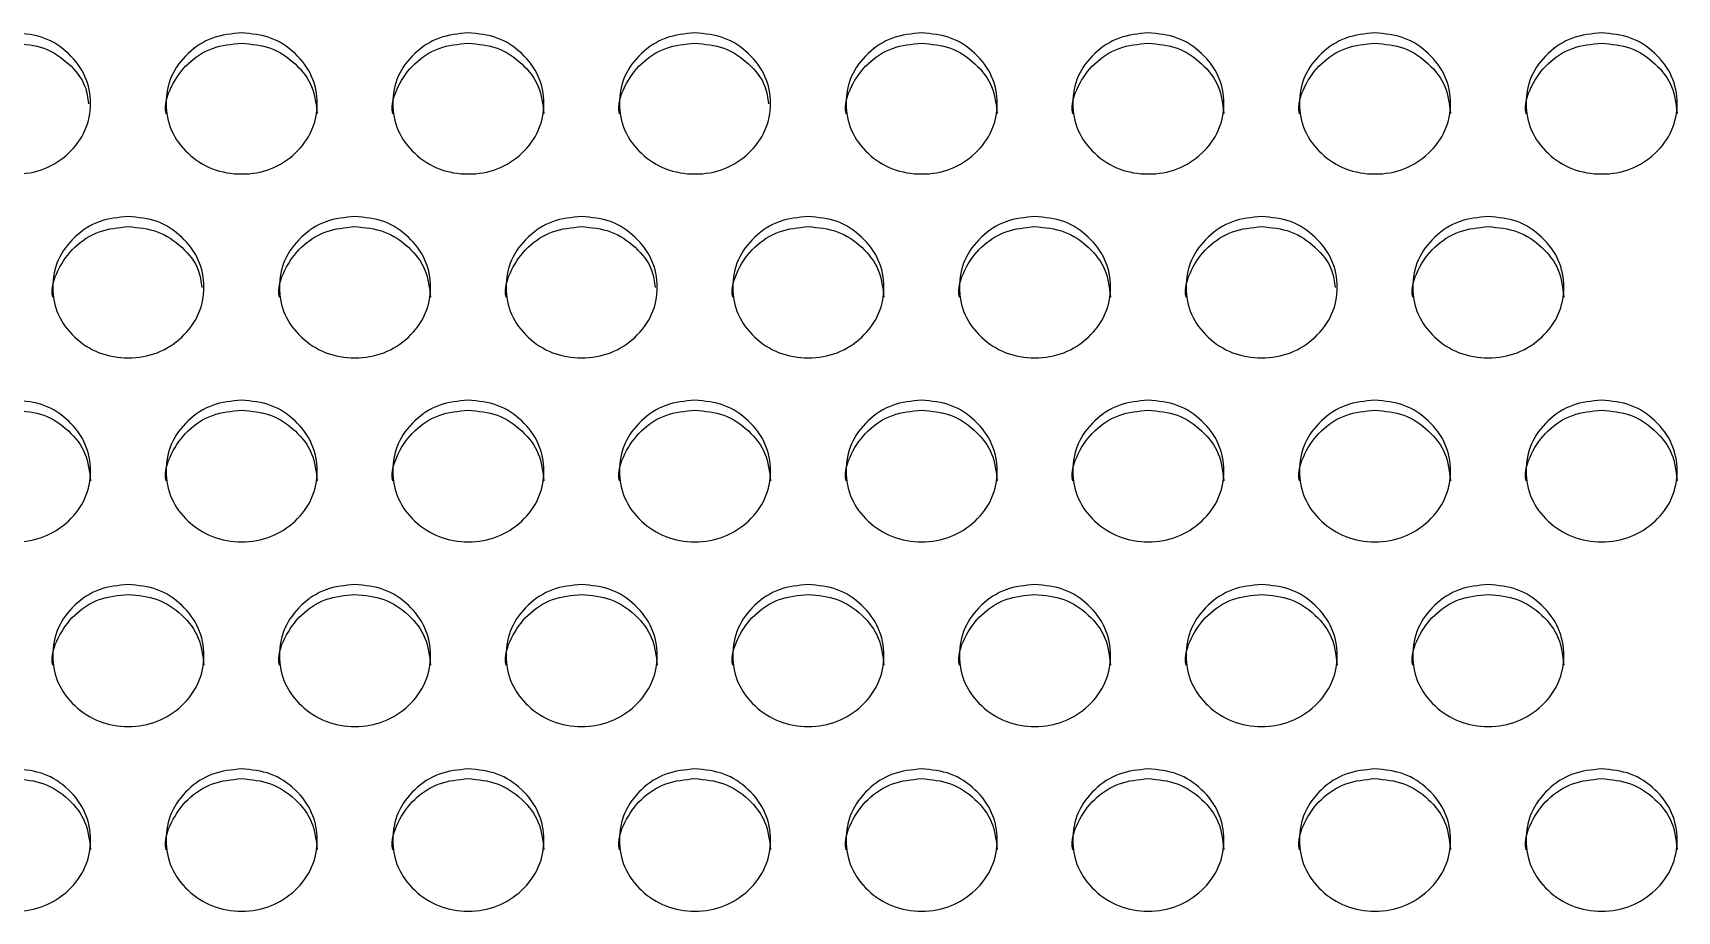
# Model space of a CAD drawing. Header units: millimetres. Extents: x 0.6 to 29.2, y 0.5 to 20.5.
# Drawn here: x 13.061 to 13.641, y 12.066 to 12.375 of the extents above; entities that cross this region are included whole.
import ezdxf

# ---------------------------------------------------------------- set-up
doc = ezdxf.new("R2010")
doc.units = ezdxf.units.MM

msp = doc.modelspace()

# ---------------------------------------------------------------- linework, layer by layer
for points, knots in [([(13.05468, 12.37531), (13.05819, 12.37498), (13.06521, 12.37431), (13.07397, 12.36839), (13.08011, 12.36027), (13.08197, 12.35043), (13.08011, 12.34061), (13.07398, 12.33242), (13.06522, 12.3267), (13.05468, 12.32496), (13.04415, 12.3267), (13.03538, 12.33243), (13.02926, 12.34061), (13.0274, 12.35043), (13.02926, 12.36027), (13.03539, 12.36839), (13.04415, 12.37429), (13.05117, 12.37497), (13.05468, 12.37531)], [0, 0, 0, 0, 0.062439, 0.124974, 0.187531, 0.249981, 0.312541, 0.374985, 0.437549, 0.499993, 0.562544, 0.624998, 0.687553, 0.750005, 0.812565, 0.875011, 0.937473, 1, 1, 1, 1]), ([(13.13468, 12.37531), (13.13819, 12.37498), (13.14521, 12.37431), (13.15397, 12.36839), (13.16011, 12.36027), (13.16197, 12.35043), (13.16011, 12.34061), (13.15398, 12.33242), (13.14522, 12.3267), (13.13468, 12.32496), (13.12415, 12.3267), (13.11538, 12.33243), (13.10926, 12.34061), (13.1074, 12.35043), (13.10926, 12.36027), (13.11538, 12.36839), (13.12415, 12.37429), (13.13117, 12.37497), (13.13468, 12.37531)], [0, 0, 0, 0, 0.0624361, 0.1249733, 0.1875304, 0.2499799, 0.3125392, 0.3749849, 0.4375487, 0.4999904, 0.5625435, 0.6249969, 0.6875508, 0.7500032, 0.8125626, 0.8750088, 0.9374707, 1, 1, 1, 1]), ([(13.21468, 12.37531), (13.21819, 12.37498), (13.22521, 12.37431), (13.23397, 12.36839), (13.24011, 12.36027), (13.24197, 12.35043), (13.24011, 12.34061), (13.23398, 12.33242), (13.22522, 12.3267), (13.21468, 12.32496), (13.20415, 12.3267), (13.19538, 12.33243), (13.18926, 12.34061), (13.1874, 12.35043), (13.18926, 12.36027), (13.19539, 12.36839), (13.20415, 12.37429), (13.21117, 12.37497), (13.21468, 12.37531)], [0, 0, 0, 0, 0.062436, 0.124971, 0.187529, 0.249979, 0.312539, 0.374983, 0.437547, 0.499991, 0.562542, 0.624995, 0.687551, 0.750003, 0.812562, 0.875009, 0.937471, 1, 1, 1, 1]), ([(13.29468, 12.37531), (13.29819, 12.37498), (13.30521, 12.37431), (13.31397, 12.36839), (13.32011, 12.36027), (13.32197, 12.35043), (13.32011, 12.34061), (13.31398, 12.33242), (13.30522, 12.3267), (13.29468, 12.32496), (13.28415, 12.3267), (13.27538, 12.33243), (13.26926, 12.34061), (13.2674, 12.35043), (13.26926, 12.36027), (13.27538, 12.36839), (13.28415, 12.37429), (13.29117, 12.37497), (13.29468, 12.37531)], [0, 0, 0, 0, 0.062436, 0.124973, 0.187531, 0.249981, 0.31254, 0.374986, 0.437548, 0.499992, 0.562545, 0.624997, 0.687552, 0.750004, 0.812564, 0.875009, 0.937473, 1, 1, 1, 1]), ([(13.37468, 12.37531), (13.37819, 12.37498), (13.38521, 12.37431), (13.39397, 12.36839), (13.40011, 12.36027), (13.40197, 12.35043), (13.40011, 12.34061), (13.39398, 12.33242), (13.38522, 12.3267), (13.37468, 12.32496), (13.36415, 12.3267), (13.35538, 12.33243), (13.34926, 12.34061), (13.3474, 12.35043), (13.34926, 12.36027), (13.35539, 12.36839), (13.36415, 12.37429), (13.37117, 12.37497), (13.37468, 12.37531)], [0, 0, 0, 0, 0.0624361, 0.1249714, 0.1875299, 0.2499794, 0.3125392, 0.3749836, 0.4375474, 0.4999916, 0.5625424, 0.6249958, 0.6875511, 0.7500031, 0.8125625, 0.8750087, 0.9374707, 1, 1, 1, 1]), ([(13.45468, 12.37531), (13.45819, 12.37498), (13.46521, 12.37431), (13.47397, 12.36839), (13.48011, 12.36027), (13.48197, 12.35043), (13.48011, 12.34061), (13.47398, 12.33242), (13.46522, 12.3267), (13.45468, 12.32496), (13.44415, 12.3267), (13.43538, 12.33243), (13.42926, 12.34061), (13.42739, 12.35043), (13.42926, 12.36027), (13.43539, 12.36839), (13.44415, 12.37429), (13.45117, 12.37497), (13.45468, 12.37531)], [0, 0, 0, 0, 0.062438, 0.124974, 0.187531, 0.249981, 0.312541, 0.374985, 0.437549, 0.499993, 0.562544, 0.624997, 0.687553, 0.750005, 0.812565, 0.875011, 0.937473, 1, 1, 1, 1]), ([(13.53468, 12.37531), (13.53819, 12.37498), (13.54521, 12.37431), (13.55397, 12.36839), (13.56011, 12.36027), (13.56197, 12.35043), (13.56011, 12.34061), (13.55398, 12.33242), (13.54522, 12.3267), (13.53468, 12.32496), (13.52415, 12.3267), (13.51538, 12.33243), (13.50926, 12.34061), (13.5074, 12.35043), (13.50926, 12.36027), (13.51538, 12.36839), (13.52415, 12.37429), (13.53117, 12.37497), (13.53468, 12.37531)], [0, 0, 0, 0, 0.0624361, 0.1249733, 0.1875304, 0.2499799, 0.3125392, 0.3749849, 0.4375487, 0.4999904, 0.5625435, 0.6249969, 0.6875508, 0.7500032, 0.8125626, 0.8750088, 0.9374707, 1, 1, 1, 1]), ([(13.61468, 12.37531), (13.61819, 12.37498), (13.62521, 12.37431), (13.63397, 12.36839), (13.64011, 12.36027), (13.64197, 12.35043), (13.64011, 12.34061), (13.63398, 12.33242), (13.62522, 12.3267), (13.61468, 12.32496), (13.60415, 12.3267), (13.59538, 12.33243), (13.58926, 12.34061), (13.5874, 12.35043), (13.58926, 12.36027), (13.59539, 12.36839), (13.60415, 12.37429), (13.61117, 12.37497), (13.61468, 12.37531)], [0, 0, 0, 0, 0.062439, 0.124974, 0.187531, 0.249981, 0.312541, 0.374985, 0.437549, 0.499993, 0.562544, 0.624998, 0.687553, 0.750005, 0.812565, 0.875011, 0.937473, 1, 1, 1, 1]), ([(13.05468, 12.37168), (13.0582, 12.37135), (13.06524, 12.3707), (13.07387, 12.36476), (13.07969, 12.3577), (13.08037, 12.35237), (13.08064, 12.3503)], [0, 0, 0, 0, 0.27482, 0.550006, 0.825217, 1, 1, 1, 1]), ([(13.10802, 12.34681), (13.10802, 12.34681), (13.10735, 12.34999), (13.10957, 12.35671), (13.1153, 12.36476), (13.12417, 12.37068), (13.13118, 12.37135), (13.13468, 12.37168)], [0, 0, 0, 0, 0.000449, 0.250486, 0.500134, 0.749905, 1, 1, 1, 1]), ([(13.13468, 12.37168), (13.13819, 12.37135), (13.14522, 12.37069), (13.15393, 12.36477), (13.16027, 12.35666), (13.16099, 12.35012), (13.16135, 12.34685)], [0, 0, 0, 0, 0.2499564, 0.5002629, 0.7505848, 1, 1, 1, 1]), ([(13.18802, 12.34681), (13.18802, 12.34681), (13.18742, 12.35), (13.18953, 12.3567), (13.19531, 12.36476), (13.20417, 12.37067), (13.21118, 12.37135), (13.21468, 12.37168)], [0, 0, 0, 0, 0.000447, 0.250485, 0.500133, 0.749904, 1, 1, 1, 1]), ([(13.21468, 12.37168), (13.21819, 12.37135), (13.22522, 12.37069), (13.23393, 12.36477), (13.24027, 12.35666), (13.24099, 12.35012), (13.24135, 12.34685)], [0, 0, 0, 0, 0.249958, 0.500258, 0.750582, 1, 1, 1, 1]), ([(13.26802, 12.34681), (13.26802, 12.34681), (13.26735, 12.34999), (13.26957, 12.35671), (13.2753, 12.36476), (13.28417, 12.37068), (13.29118, 12.37135), (13.29468, 12.37168)], [0, 0, 0, 0, 0.000449, 0.250489, 0.500132, 0.749913, 1, 1, 1, 1]), ([(13.29468, 12.37168), (13.2982, 12.37135), (13.30524, 12.3707), (13.31387, 12.36476), (13.31969, 12.3577), (13.32037, 12.35237), (13.32064, 12.3503)], [0, 0, 0, 0, 0.27481, 0.550005, 0.825217, 1, 1, 1, 1]), ([(13.34802, 12.34681), (13.34802, 12.34681), (13.34735, 12.34999), (13.34957, 12.35671), (13.3553, 12.36476), (13.36417, 12.37068), (13.37118, 12.37135), (13.37468, 12.37168)], [0, 0, 0, 0, 0.000449, 0.250486, 0.500134, 0.749905, 1, 1, 1, 1]), ([(13.37468, 12.37168), (13.37819, 12.37135), (13.38522, 12.37069), (13.39393, 12.36477), (13.40027, 12.35666), (13.40099, 12.35012), (13.40135, 12.34685)], [0, 0, 0, 0, 0.249957, 0.500256, 0.750584, 1, 1, 1, 1]), ([(13.42802, 12.34681), (13.42802, 12.34681), (13.42735, 12.34999), (13.42957, 12.35671), (13.4353, 12.36476), (13.44417, 12.37068), (13.45118, 12.37135), (13.45468, 12.37168)], [0, 0, 0, 0, 0.0004489, 0.2504899, 0.5001391, 0.7499122, 1, 1, 1, 1]), ([(13.45468, 12.37168), (13.45819, 12.37135), (13.46522, 12.37069), (13.47393, 12.36477), (13.48027, 12.35666), (13.48099, 12.35012), (13.48135, 12.34685)], [0, 0, 0, 0, 0.249965, 0.500263, 0.750584, 1, 1, 1, 1]), ([(13.50802, 12.34681), (13.50802, 12.34681), (13.50735, 12.34999), (13.50957, 12.35671), (13.5153, 12.36476), (13.52417, 12.37068), (13.53118, 12.37135), (13.53468, 12.37168)], [0, 0, 0, 0, 0.000449, 0.250486, 0.500134, 0.749905, 1, 1, 1, 1]), ([(13.53468, 12.37168), (13.53819, 12.37135), (13.54522, 12.37069), (13.55393, 12.36477), (13.56027, 12.35666), (13.56099, 12.35012), (13.56135, 12.34685)], [0, 0, 0, 0, 0.2499564, 0.5002629, 0.7505848, 1, 1, 1, 1]), ([(13.58802, 12.34681), (13.58802, 12.34681), (13.58742, 12.35), (13.58953, 12.3567), (13.59531, 12.36476), (13.60417, 12.37067), (13.61118, 12.37135), (13.61468, 12.37168)], [0, 0, 0, 0, 0.000447, 0.250487, 0.500137, 0.749911, 1, 1, 1, 1]), ([(13.61468, 12.37168), (13.61819, 12.37135), (13.62522, 12.37069), (13.63393, 12.36477), (13.64027, 12.35666), (13.64099, 12.35012), (13.64135, 12.34685)], [0, 0, 0, 0, 0.249965, 0.500263, 0.750584, 1, 1, 1, 1]), ([(13.09468, 12.31054), (13.09819, 12.31021), (13.10521, 12.30955), (13.11397, 12.30361), (13.12011, 12.29548), (13.12197, 12.28562), (13.12011, 12.27578), (13.11398, 12.26758), (13.10522, 12.26184), (13.09468, 12.26009), (13.08415, 12.26184), (13.07538, 12.26758), (13.06926, 12.27577), (13.0674, 12.28562), (13.06926, 12.29548), (13.07539, 12.30361), (13.08415, 12.30953), (13.09117, 12.31021), (13.09468, 12.31054)], [0, 0, 0, 0, 0.062436, 0.124971, 0.187528, 0.249979, 0.312539, 0.374983, 0.437547, 0.499991, 0.562542, 0.624995, 0.687551, 0.750003, 0.812562, 0.875009, 0.937471, 1, 1, 1, 1]), ([(13.17468, 12.31054), (13.17819, 12.31021), (13.18521, 12.30955), (13.19397, 12.30361), (13.20011, 12.29548), (13.20197, 12.28562), (13.20011, 12.27578), (13.19398, 12.26758), (13.18522, 12.26184), (13.17468, 12.26009), (13.16415, 12.26184), (13.15538, 12.26758), (13.14926, 12.27577), (13.1474, 12.28562), (13.14926, 12.29548), (13.15539, 12.30361), (13.16415, 12.30953), (13.17117, 12.31021), (13.17468, 12.31054)], [0, 0, 0, 0, 0.062438, 0.124973, 0.18753, 0.249981, 0.312541, 0.374985, 0.437549, 0.499993, 0.562546, 0.624997, 0.687553, 0.750005, 0.812565, 0.875011, 0.937473, 1, 1, 1, 1]), ([(13.25468, 12.31054), (13.25819, 12.31021), (13.26521, 12.30955), (13.27397, 12.30361), (13.28011, 12.29548), (13.28197, 12.28562), (13.28011, 12.27578), (13.27398, 12.26758), (13.26522, 12.26184), (13.25468, 12.26009), (13.24415, 12.26184), (13.23538, 12.26758), (13.22926, 12.27577), (13.2274, 12.28562), (13.22926, 12.29548), (13.23539, 12.30361), (13.24415, 12.30953), (13.25117, 12.31021), (13.25468, 12.31054)], [0, 0, 0, 0, 0.0624361, 0.1249729, 0.1875299, 0.2499805, 0.3125396, 0.3749847, 0.4375485, 0.4999929, 0.5625438, 0.6249968, 0.687551, 0.7500033, 0.8125627, 0.875009, 0.9374706, 1, 1, 1, 1]), ([(13.33468, 12.31054), (13.33819, 12.31021), (13.34521, 12.30955), (13.35397, 12.30361), (13.36011, 12.29548), (13.36197, 12.28562), (13.36011, 12.27578), (13.35398, 12.26758), (13.34522, 12.26184), (13.33468, 12.26009), (13.32415, 12.26184), (13.31538, 12.26758), (13.30926, 12.27577), (13.3074, 12.28562), (13.30926, 12.29548), (13.31539, 12.30361), (13.32415, 12.30953), (13.33117, 12.31021), (13.33468, 12.31054)], [0, 0, 0, 0, 0.062439, 0.124973, 0.187531, 0.249982, 0.312541, 0.374985, 0.437549, 0.499994, 0.562545, 0.624998, 0.687553, 0.750005, 0.812565, 0.875011, 0.937473, 1, 1, 1, 1]), ([(13.41468, 12.31054), (13.41819, 12.31021), (13.42521, 12.30955), (13.43397, 12.30361), (13.44011, 12.29548), (13.44197, 12.28562), (13.44011, 12.27578), (13.43398, 12.26758), (13.42522, 12.26184), (13.41468, 12.26009), (13.40415, 12.26184), (13.39538, 12.26758), (13.38926, 12.27577), (13.3874, 12.28562), (13.38926, 12.29548), (13.39538, 12.30361), (13.40415, 12.30953), (13.41117, 12.31021), (13.41468, 12.31054)], [0, 0, 0, 0, 0.062436, 0.124973, 0.18753, 0.249981, 0.312541, 0.374986, 0.437548, 0.499992, 0.562545, 0.624996, 0.687552, 0.750004, 0.812564, 0.875009, 0.937471, 1, 1, 1, 1]), ([(13.49468, 12.31054), (13.49819, 12.31021), (13.50521, 12.30955), (13.51397, 12.30361), (13.52011, 12.29548), (13.52197, 12.28562), (13.52011, 12.27578), (13.51398, 12.26758), (13.50522, 12.26184), (13.49468, 12.26009), (13.48415, 12.26184), (13.47538, 12.26758), (13.46926, 12.27577), (13.4674, 12.28562), (13.46926, 12.29548), (13.47539, 12.30361), (13.48415, 12.30953), (13.49117, 12.31021), (13.49468, 12.31054)], [0, 0, 0, 0, 0.062436, 0.124971, 0.187528, 0.249979, 0.312539, 0.374983, 0.437547, 0.499991, 0.562542, 0.624995, 0.687551, 0.750003, 0.812562, 0.875009, 0.937471, 1, 1, 1, 1]), ([(13.57468, 12.31054), (13.57819, 12.31021), (13.58521, 12.30955), (13.59397, 12.30361), (13.60011, 12.29548), (13.60197, 12.28562), (13.60011, 12.27578), (13.59398, 12.26758), (13.58522, 12.26184), (13.57468, 12.26009), (13.56415, 12.26184), (13.55538, 12.26758), (13.54926, 12.27577), (13.54739, 12.28562), (13.54926, 12.29548), (13.55538, 12.30361), (13.56415, 12.30953), (13.57117, 12.31021), (13.57468, 12.31054)], [0, 0, 0, 0, 0.062438, 0.124973, 0.18753, 0.249981, 0.312541, 0.374984, 0.437548, 0.499993, 0.562546, 0.624997, 0.687552, 0.750005, 0.812564, 0.875009, 0.937473, 1, 1, 1, 1]), ([(13.06802, 12.28204), (13.06802, 12.28205), (13.06735, 12.28524), (13.06957, 12.29196), (13.0753, 12.30003), (13.08417, 12.30596), (13.09118, 12.30663), (13.09468, 12.30697)], [0, 0, 0, 0, 0.000447, 0.250486, 0.50013, 0.749904, 1, 1, 1, 1]), ([(13.09468, 12.30697), (13.0982, 12.30664), (13.10524, 12.30598), (13.11387, 12.30003), (13.11969, 12.29294), (13.12038, 12.28758), (13.12065, 12.28549)], [0, 0, 0, 0, 0.274393, 0.549161, 0.823955, 1, 1, 1, 1]), ([(13.14802, 12.28204), (13.14802, 12.28205), (13.14735, 12.28524), (13.14957, 12.29196), (13.1553, 12.30003), (13.16417, 12.30596), (13.17118, 12.30663), (13.17468, 12.30697)], [0, 0, 0, 0, 0.000447, 0.250489, 0.500135, 0.749911, 1, 1, 1, 1]), ([(13.17468, 12.30697), (13.17819, 12.30664), (13.18522, 12.30598), (13.19393, 12.30005), (13.20027, 12.29192), (13.20099, 12.28536), (13.20135, 12.28209)], [0, 0, 0, 0, 0.249964, 0.500261, 0.75058, 1, 1, 1, 1]), ([(13.22802, 12.28204), (13.22802, 12.28205), (13.22735, 12.28524), (13.22957, 12.29196), (13.2353, 12.30003), (13.24417, 12.30596), (13.25118, 12.30663), (13.25468, 12.30697)], [0, 0, 0, 0, 0.000447, 0.250486, 0.50013, 0.749904, 1, 1, 1, 1]), ([(13.25468, 12.30697), (13.2582, 12.30664), (13.26524, 12.30598), (13.27387, 12.30003), (13.2797, 12.29294), (13.28038, 12.28758), (13.28065, 12.28549)], [0, 0, 0, 0, 0.274391, 0.549166, 0.823958, 1, 1, 1, 1]), ([(13.30802, 12.28204), (13.30802, 12.28205), (13.30742, 12.28525), (13.30953, 12.29195), (13.31531, 12.30003), (13.32417, 12.30596), (13.33118, 12.30663), (13.33468, 12.30697)], [0, 0, 0, 0, 0.000445, 0.250487, 0.500133, 0.74991, 1, 1, 1, 1]), ([(13.33468, 12.30697), (13.33819, 12.30664), (13.34522, 12.30598), (13.35393, 12.30005), (13.36027, 12.29192), (13.36099, 12.28536), (13.36135, 12.28209)], [0, 0, 0, 0, 0.249964, 0.500261, 0.75058, 1, 1, 1, 1]), ([(13.38802, 12.28204), (13.38802, 12.28205), (13.38735, 12.28524), (13.38957, 12.29196), (13.3953, 12.30003), (13.40417, 12.30596), (13.41118, 12.30663), (13.41468, 12.30697)], [0, 0, 0, 0, 0.000447, 0.250488, 0.500128, 0.749903, 1, 1, 1, 1]), ([(13.41468, 12.30697), (13.41819, 12.30664), (13.42522, 12.30598), (13.43393, 12.30005), (13.44027, 12.29192), (13.44099, 12.28536), (13.44135, 12.28209)], [0, 0, 0, 0, 0.2499555, 0.5002608, 0.7505812, 1, 1, 1, 1]), ([(13.46802, 12.28204), (13.46802, 12.28205), (13.46735, 12.28524), (13.46957, 12.29196), (13.4753, 12.30003), (13.48417, 12.30596), (13.49118, 12.30663), (13.49468, 12.30697)], [0, 0, 0, 0, 0.000447, 0.250486, 0.50013, 0.749904, 1, 1, 1, 1]), ([(13.49468, 12.30697), (13.4982, 12.30664), (13.50524, 12.30598), (13.51387, 12.30003), (13.51969, 12.29294), (13.52038, 12.28758), (13.52065, 12.28549)], [0, 0, 0, 0, 0.274393, 0.549161, 0.823955, 1, 1, 1, 1]), ([(13.54802, 12.28204), (13.54802, 12.28205), (13.54735, 12.28524), (13.54957, 12.29196), (13.5553, 12.30003), (13.56417, 12.30596), (13.57118, 12.30663), (13.57468, 12.30697)], [0, 0, 0, 0, 0.000447, 0.250489, 0.500128, 0.749912, 1, 1, 1, 1]), ([(13.57468, 12.30697), (13.57819, 12.30664), (13.58522, 12.30598), (13.59393, 12.30005), (13.60027, 12.29192), (13.60099, 12.28536), (13.60135, 12.28209)], [0, 0, 0, 0, 0.249964, 0.500261, 0.75058, 1, 1, 1, 1]), ([(13.05468, 12.24575), (13.05819, 12.24542), (13.06521, 12.24475), (13.07397, 12.23881), (13.08011, 12.23065), (13.08197, 12.22077), (13.08011, 12.21091), (13.07398, 12.20269), (13.06522, 12.19695), (13.05468, 12.1952), (13.04415, 12.19695), (13.03538, 12.2027), (13.02926, 12.21091), (13.0274, 12.22078), (13.02926, 12.23065), (13.03539, 12.2388), (13.04415, 12.24473), (13.05117, 12.24541), (13.05468, 12.24575)], [0, 0, 0, 0, 0.062438, 0.124974, 0.187531, 0.249981, 0.312541, 0.374985, 0.437549, 0.499993, 0.562544, 0.624998, 0.687553, 0.750005, 0.812565, 0.875011, 0.937473, 1, 1, 1, 1]), ([(13.13468, 12.24575), (13.13819, 12.24542), (13.14521, 12.24475), (13.15397, 12.23881), (13.16011, 12.23065), (13.16197, 12.22077), (13.16011, 12.21091), (13.15398, 12.20269), (13.14522, 12.19695), (13.13468, 12.1952), (13.12415, 12.19695), (13.11538, 12.2027), (13.10926, 12.21091), (13.1074, 12.22078), (13.10926, 12.23065), (13.11538, 12.2388), (13.12415, 12.24473), (13.13117, 12.24541), (13.13468, 12.24575)], [0, 0, 0, 0, 0.062436, 0.124973, 0.187531, 0.24998, 0.31254, 0.374985, 0.437549, 0.49999, 0.562543, 0.624997, 0.687551, 0.750003, 0.812563, 0.875009, 0.937471, 1, 1, 1, 1]), ([(13.21468, 12.24575), (13.21819, 12.24542), (13.22521, 12.24475), (13.23397, 12.23881), (13.24011, 12.23065), (13.24197, 12.22077), (13.24011, 12.21091), (13.23398, 12.20269), (13.22522, 12.19695), (13.21468, 12.1952), (13.20415, 12.19695), (13.19538, 12.2027), (13.18926, 12.21091), (13.1874, 12.22078), (13.18926, 12.23065), (13.19539, 12.2388), (13.20415, 12.24473), (13.21117, 12.24541), (13.21468, 12.24575)], [0, 0, 0, 0, 0.062436, 0.124972, 0.187529, 0.249979, 0.312539, 0.374983, 0.437547, 0.499991, 0.562542, 0.624995, 0.687551, 0.750003, 0.812562, 0.875009, 0.937471, 1, 1, 1, 1]), ([(13.29468, 12.24575), (13.29819, 12.24542), (13.30521, 12.24475), (13.31397, 12.23881), (13.32011, 12.23065), (13.32197, 12.22077), (13.32011, 12.21091), (13.31398, 12.2027), (13.30522, 12.19695), (13.29468, 12.1952), (13.28415, 12.19695), (13.27538, 12.2027), (13.26926, 12.21091), (13.2674, 12.22078), (13.26926, 12.23065), (13.27538, 12.2388), (13.28415, 12.24473), (13.29117, 12.24541), (13.29468, 12.24575)], [0, 0, 0, 0, 0.062436, 0.124973, 0.187531, 0.249981, 0.312541, 0.374986, 0.437548, 0.499992, 0.562545, 0.624996, 0.687552, 0.750004, 0.812564, 0.875009, 0.937473, 1, 1, 1, 1]), ([(13.37468, 12.24575), (13.37819, 12.24542), (13.38521, 12.24475), (13.39397, 12.2388), (13.40011, 12.23065), (13.40197, 12.22077), (13.40011, 12.21091), (13.39398, 12.20269), (13.38522, 12.19695), (13.37468, 12.1952), (13.36415, 12.19695), (13.35538, 12.2027), (13.34926, 12.21091), (13.3474, 12.22078), (13.34926, 12.23065), (13.35539, 12.2388), (13.36415, 12.24473), (13.37117, 12.24541), (13.37468, 12.24575)], [0, 0, 0, 0, 0.062436, 0.124971, 0.18753, 0.24998, 0.31254, 0.374984, 0.437547, 0.499992, 0.562542, 0.624996, 0.687551, 0.750003, 0.812563, 0.875009, 0.937471, 1, 1, 1, 1]), ([(13.45468, 12.24575), (13.45819, 12.24542), (13.46521, 12.24475), (13.47397, 12.23881), (13.48011, 12.23065), (13.48197, 12.22077), (13.48011, 12.21091), (13.47398, 12.20269), (13.46522, 12.19695), (13.45468, 12.1952), (13.44415, 12.19695), (13.43538, 12.2027), (13.42926, 12.21091), (13.42739, 12.22078), (13.42926, 12.23065), (13.43539, 12.2388), (13.44415, 12.24473), (13.45117, 12.24541), (13.45468, 12.24575)], [0, 0, 0, 0, 0.062438, 0.124974, 0.187531, 0.249981, 0.312541, 0.374985, 0.437549, 0.499993, 0.562544, 0.624997, 0.687553, 0.750005, 0.812565, 0.875011, 0.937473, 1, 1, 1, 1]), ([(13.53468, 12.24575), (13.53819, 12.24542), (13.54521, 12.24475), (13.55397, 12.23881), (13.56011, 12.23065), (13.56197, 12.22077), (13.56011, 12.21091), (13.55398, 12.20269), (13.54522, 12.19695), (13.53468, 12.1952), (13.52415, 12.19695), (13.51538, 12.2027), (13.50926, 12.21091), (13.5074, 12.22078), (13.50926, 12.23065), (13.51538, 12.2388), (13.52415, 12.24473), (13.53117, 12.24541), (13.53468, 12.24575)], [0, 0, 0, 0, 0.062436, 0.124973, 0.187531, 0.24998, 0.31254, 0.374985, 0.437549, 0.49999, 0.562543, 0.624997, 0.687551, 0.750003, 0.812563, 0.875009, 0.937471, 1, 1, 1, 1]), ([(13.61468, 12.24575), (13.61819, 12.24542), (13.62521, 12.24475), (13.63397, 12.23881), (13.64011, 12.23065), (13.64197, 12.22077), (13.64011, 12.21091), (13.63398, 12.20269), (13.62522, 12.19695), (13.61468, 12.1952), (13.60415, 12.19695), (13.59538, 12.2027), (13.58926, 12.21091), (13.5874, 12.22078), (13.58926, 12.23065), (13.59539, 12.2388), (13.60415, 12.24473), (13.61117, 12.24541), (13.61468, 12.24575)], [0, 0, 0, 0, 0.062438, 0.124974, 0.187531, 0.249981, 0.312541, 0.374985, 0.437549, 0.499993, 0.562544, 0.624998, 0.687553, 0.750005, 0.812565, 0.875011, 0.937473, 1, 1, 1, 1]), ([(13.05468, 12.24222), (13.05819, 12.24189), (13.06522, 12.24123), (13.07393, 12.23529), (13.08027, 12.22714), (13.08099, 12.22057), (13.08135, 12.21729)], [0, 0, 0, 0, 0.249964, 0.500262, 0.750582, 1, 1, 1, 1]), ([(13.10802, 12.21725), (13.10802, 12.21725), (13.10735, 12.22046), (13.10957, 12.22718), (13.1153, 12.23527), (13.12417, 12.24121), (13.13118, 12.24188), (13.13468, 12.24222)], [0, 0, 0, 0, 0.000446, 0.250485, 0.500131, 0.749903, 1, 1, 1, 1]), ([(13.13468, 12.24222), (13.13819, 12.24189), (13.14522, 12.24123), (13.15393, 12.23529), (13.16027, 12.22714), (13.16099, 12.22057), (13.16135, 12.21729)], [0, 0, 0, 0, 0.249955, 0.500263, 0.750583, 1, 1, 1, 1]), ([(13.18802, 12.21725), (13.18802, 12.21725), (13.18742, 12.22047), (13.18953, 12.22717), (13.19531, 12.23527), (13.20417, 12.24121), (13.21118, 12.24188), (13.21468, 12.24222)], [0, 0, 0, 0, 0.0004438, 0.2504837, 0.5001304, 0.7499026, 1, 1, 1, 1]), ([(13.21468, 12.24222), (13.21819, 12.24189), (13.22522, 12.24123), (13.23393, 12.23529), (13.24027, 12.22714), (13.24099, 12.22057), (13.24135, 12.21729)], [0, 0, 0, 0, 0.249957, 0.500258, 0.75058, 1, 1, 1, 1]), ([(13.26802, 12.21725), (13.26802, 12.21725), (13.26735, 12.22046), (13.26957, 12.22718), (13.2753, 12.23527), (13.28417, 12.24121), (13.29118, 12.24188), (13.29468, 12.24222)], [0, 0, 0, 0, 0.000446, 0.250488, 0.50013, 0.749911, 1, 1, 1, 1]), ([(13.29468, 12.24222), (13.29819, 12.24189), (13.30522, 12.24123), (13.31393, 12.23529), (13.32027, 12.22714), (13.32099, 12.22057), (13.32135, 12.21729)], [0, 0, 0, 0, 0.249955, 0.500263, 0.750583, 1, 1, 1, 1]), ([(13.34802, 12.21725), (13.34802, 12.21725), (13.34735, 12.22046), (13.34957, 12.22718), (13.3553, 12.23527), (13.36417, 12.24121), (13.37118, 12.24188), (13.37468, 12.24222)], [0, 0, 0, 0, 0.000446, 0.250485, 0.500131, 0.749903, 1, 1, 1, 1]), ([(13.37468, 12.24222), (13.37819, 12.24189), (13.38522, 12.24123), (13.39393, 12.23529), (13.40027, 12.22714), (13.40099, 12.22057), (13.40135, 12.21729)], [0, 0, 0, 0, 0.2499559, 0.500256, 0.7505827, 1, 1, 1, 1]), ([(13.42802, 12.21725), (13.42802, 12.21725), (13.42735, 12.22046), (13.42957, 12.22718), (13.4353, 12.23527), (13.44417, 12.24121), (13.45118, 12.24188), (13.45468, 12.24222)], [0, 0, 0, 0, 0.000446, 0.250489, 0.500137, 0.749911, 1, 1, 1, 1]), ([(13.45468, 12.24222), (13.45819, 12.24189), (13.46522, 12.24123), (13.47393, 12.23529), (13.48027, 12.22714), (13.48099, 12.22057), (13.48135, 12.21729)], [0, 0, 0, 0, 0.249964, 0.500262, 0.750582, 1, 1, 1, 1]), ([(13.50802, 12.21725), (13.50802, 12.21725), (13.50735, 12.22046), (13.50957, 12.22718), (13.5153, 12.23527), (13.52417, 12.24121), (13.53118, 12.24188), (13.53468, 12.24222)], [0, 0, 0, 0, 0.000446, 0.250485, 0.500131, 0.749903, 1, 1, 1, 1]), ([(13.53468, 12.24222), (13.53819, 12.24189), (13.54522, 12.24123), (13.55393, 12.23529), (13.56027, 12.22714), (13.56099, 12.22057), (13.56135, 12.21729)], [0, 0, 0, 0, 0.249955, 0.500263, 0.750583, 1, 1, 1, 1]), ([(13.58802, 12.21725), (13.58802, 12.21725), (13.58742, 12.22047), (13.58953, 12.22717), (13.59531, 12.23527), (13.60417, 12.24121), (13.61118, 12.24188), (13.61468, 12.24222)], [0, 0, 0, 0, 0.000444, 0.250486, 0.500135, 0.74991, 1, 1, 1, 1]), ([(13.61468, 12.24222), (13.61819, 12.24189), (13.62522, 12.24123), (13.63393, 12.23529), (13.64027, 12.22714), (13.64099, 12.22057), (13.64135, 12.21729)], [0, 0, 0, 0, 0.249964, 0.500262, 0.750582, 1, 1, 1, 1]), ([(13.06802, 12.15223), (13.06802, 12.15224), (13.06734, 12.15545), (13.06957, 12.16218), (13.0753, 12.17029), (13.08417, 12.17624), (13.09118, 12.17691), (13.09468, 12.17725)], [0, 0, 0, 0, 0.000444, 0.250486, 0.500131, 0.749904, 1, 1, 1, 1]), ([(13.09468, 12.18073), (13.09819, 12.1804), (13.10521, 12.17973), (13.11397, 12.17377), (13.12011, 12.16561), (13.12197, 12.1557), (13.12011, 12.14583), (13.11398, 12.13759), (13.10522, 12.13183), (13.09468, 12.13008), (13.08415, 12.13183), (13.07538, 12.13759), (13.06926, 12.14582), (13.0674, 12.15571), (13.06926, 12.1656), (13.07538, 12.17377), (13.08415, 12.17971), (13.09117, 12.18039), (13.09468, 12.18073)], [0, 0, 0, 0, 0.062436, 0.124971, 0.187529, 0.24998, 0.312539, 0.374983, 0.437547, 0.499992, 0.562542, 0.624996, 0.687552, 0.750003, 0.812562, 0.875009, 0.937471, 1, 1, 1, 1]), ([(13.09468, 12.17725), (13.09819, 12.17692), (13.10522, 12.17625), (13.11393, 12.1703), (13.12027, 12.16214), (13.12099, 12.15556), (13.12135, 12.15227)], [0, 0, 0, 0, 0.249957, 0.500258, 0.750576, 1, 1, 1, 1]), ([(13.14802, 12.15223), (13.14802, 12.15224), (13.14734, 12.15545), (13.14957, 12.16218), (13.1553, 12.17029), (13.16417, 12.17624), (13.17118, 12.17691), (13.17468, 12.17725)], [0, 0, 0, 0, 0.000444, 0.2504892, 0.5001365, 0.7499111, 1, 1, 1, 1]), ([(13.17468, 12.18073), (13.17819, 12.1804), (13.18521, 12.17973), (13.19397, 12.17377), (13.20011, 12.16561), (13.20197, 12.1557), (13.20011, 12.14583), (13.19398, 12.13759), (13.18522, 12.13183), (13.17468, 12.13008), (13.16415, 12.13183), (13.15538, 12.13759), (13.14926, 12.14582), (13.1474, 12.15571), (13.14926, 12.1656), (13.15539, 12.17377), (13.16415, 12.17971), (13.17117, 12.18039), (13.17468, 12.18073)], [0, 0, 0, 0, 0.062438, 0.124974, 0.187531, 0.249982, 0.312541, 0.374985, 0.437549, 0.499993, 0.562546, 0.624998, 0.687554, 0.750005, 0.812564, 0.875012, 0.937473, 1, 1, 1, 1]), ([(13.17468, 12.17725), (13.17819, 12.17692), (13.18522, 12.17625), (13.19393, 12.1703), (13.20027, 12.16214), (13.20099, 12.15556), (13.20135, 12.15227)], [0, 0, 0, 0, 0.2499636, 0.5002625, 0.7505783, 1, 1, 1, 1]), ([(13.22802, 12.15223), (13.22802, 12.15224), (13.22734, 12.15545), (13.22957, 12.16218), (13.2353, 12.17029), (13.24417, 12.17624), (13.25118, 12.17691), (13.25468, 12.17725)], [0, 0, 0, 0, 0.000444, 0.250486, 0.500131, 0.749904, 1, 1, 1, 1]), ([(13.25468, 12.18073), (13.25819, 12.1804), (13.26521, 12.17973), (13.27397, 12.17377), (13.28011, 12.16561), (13.28197, 12.1557), (13.28011, 12.14583), (13.27398, 12.13759), (13.26522, 12.13183), (13.25468, 12.13008), (13.24415, 12.13183), (13.23538, 12.13759), (13.22926, 12.14582), (13.2274, 12.15571), (13.22926, 12.1656), (13.23538, 12.17377), (13.24415, 12.17971), (13.25117, 12.18039), (13.25468, 12.18073)], [0, 0, 0, 0, 0.062436, 0.124973, 0.18753, 0.249981, 0.31254, 0.374985, 0.437549, 0.499993, 0.562544, 0.624998, 0.687552, 0.750003, 0.812562, 0.87501, 0.937471, 1, 1, 1, 1]), ([(13.25468, 12.17725), (13.25819, 12.17692), (13.26522, 12.17625), (13.27393, 12.1703), (13.28027, 12.16214), (13.28099, 12.15556), (13.28135, 12.15227)], [0, 0, 0, 0, 0.249955, 0.500263, 0.750579, 1, 1, 1, 1]), ([(13.30802, 12.15223), (13.30802, 12.15224), (13.30742, 12.15546), (13.30954, 12.16217), (13.31531, 12.17029), (13.32417, 12.17624), (13.33118, 12.17691), (13.33468, 12.17725)], [0, 0, 0, 0, 0.000442, 0.250487, 0.500135, 0.74991, 1, 1, 1, 1]), ([(13.33468, 12.18073), (13.33819, 12.1804), (13.34521, 12.17973), (13.35397, 12.17377), (13.36011, 12.16561), (13.36197, 12.1557), (13.36011, 12.14583), (13.35398, 12.13759), (13.34522, 12.13183), (13.33468, 12.13008), (13.32415, 12.13183), (13.31538, 12.13759), (13.30926, 12.14582), (13.3074, 12.15571), (13.30926, 12.1656), (13.31539, 12.17377), (13.32415, 12.17971), (13.33117, 12.18039), (13.33468, 12.18073)], [0, 0, 0, 0, 0.062438, 0.124974, 0.187531, 0.249982, 0.312542, 0.374986, 0.43755, 0.499994, 0.562545, 0.624999, 0.687554, 0.750005, 0.812564, 0.875012, 0.937473, 1, 1, 1, 1]), ([(13.33468, 12.17725), (13.33819, 12.17692), (13.34522, 12.17625), (13.35393, 12.1703), (13.36027, 12.16214), (13.36099, 12.15556), (13.36135, 12.15227)], [0, 0, 0, 0, 0.2499636, 0.5002625, 0.7505783, 1, 1, 1, 1]), ([(13.38802, 12.15223), (13.38802, 12.15224), (13.38734, 12.15545), (13.38957, 12.16218), (13.3953, 12.17029), (13.40417, 12.17624), (13.41118, 12.17691), (13.41468, 12.17725)], [0, 0, 0, 0, 0.000444, 0.250488, 0.500129, 0.749903, 1, 1, 1, 1]), ([(13.41468, 12.18073), (13.41819, 12.1804), (13.42521, 12.17973), (13.43397, 12.17377), (13.44011, 12.16561), (13.44197, 12.1557), (13.44011, 12.14583), (13.43398, 12.13759), (13.42522, 12.13183), (13.41468, 12.13008), (13.40415, 12.13183), (13.39538, 12.13759), (13.38926, 12.14582), (13.3874, 12.15571), (13.38926, 12.1656), (13.39538, 12.17377), (13.40415, 12.17971), (13.41117, 12.18039), (13.41468, 12.18073)], [0, 0, 0, 0, 0.062436, 0.124973, 0.18753, 0.249981, 0.312541, 0.374986, 0.437548, 0.499992, 0.562545, 0.624997, 0.687553, 0.750004, 0.812563, 0.87501, 0.937471, 1, 1, 1, 1]), ([(13.41468, 12.17725), (13.41819, 12.17692), (13.42522, 12.17625), (13.43393, 12.1703), (13.44027, 12.16214), (13.44099, 12.15556), (13.44135, 12.15227)], [0, 0, 0, 0, 0.249955, 0.500263, 0.750579, 1, 1, 1, 1]), ([(13.46802, 12.15223), (13.46802, 12.15224), (13.46734, 12.15545), (13.46957, 12.16218), (13.4753, 12.17029), (13.48417, 12.17624), (13.49118, 12.17691), (13.49468, 12.17725)], [0, 0, 0, 0, 0.000444, 0.250486, 0.500131, 0.749904, 1, 1, 1, 1]), ([(13.49468, 12.18073), (13.49819, 12.1804), (13.50521, 12.17973), (13.51397, 12.17377), (13.52011, 12.16561), (13.52197, 12.1557), (13.52011, 12.14583), (13.51398, 12.13759), (13.50522, 12.13183), (13.49468, 12.13008), (13.48415, 12.13183), (13.47538, 12.13759), (13.46926, 12.14582), (13.4674, 12.15571), (13.46926, 12.1656), (13.47538, 12.17377), (13.48415, 12.17971), (13.49117, 12.18039), (13.49468, 12.18073)], [0, 0, 0, 0, 0.062436, 0.124971, 0.187529, 0.24998, 0.312539, 0.374983, 0.437547, 0.499992, 0.562542, 0.624996, 0.687552, 0.750003, 0.812562, 0.875009, 0.937471, 1, 1, 1, 1]), ([(13.49468, 12.17725), (13.49819, 12.17692), (13.50522, 12.17625), (13.51393, 12.1703), (13.52027, 12.16214), (13.52099, 12.15556), (13.52135, 12.15227)], [0, 0, 0, 0, 0.249957, 0.500258, 0.750576, 1, 1, 1, 1]), ([(13.54802, 12.15223), (13.54802, 12.15224), (13.54734, 12.15545), (13.54957, 12.16218), (13.5553, 12.17029), (13.56417, 12.17624), (13.57118, 12.17691), (13.57468, 12.17725)], [0, 0, 0, 0, 0.000444, 0.250489, 0.50013, 0.749912, 1, 1, 1, 1]), ([(13.57468, 12.18073), (13.57819, 12.1804), (13.58521, 12.17973), (13.59397, 12.17377), (13.60011, 12.16561), (13.60197, 12.1557), (13.60011, 12.14583), (13.59398, 12.13759), (13.58522, 12.13183), (13.57468, 12.13008), (13.56415, 12.13183), (13.55538, 12.13759), (13.54926, 12.14582), (13.54739, 12.15571), (13.54926, 12.1656), (13.55538, 12.17377), (13.56415, 12.17971), (13.57117, 12.18039), (13.57468, 12.18073)], [0, 0, 0, 0, 0.062438, 0.124974, 0.187531, 0.249981, 0.312541, 0.374985, 0.437549, 0.499993, 0.562546, 0.624998, 0.687553, 0.750005, 0.812564, 0.87501, 0.937473, 1, 1, 1, 1]), ([(13.57468, 12.17725), (13.57819, 12.17692), (13.58522, 12.17625), (13.59393, 12.1703), (13.60027, 12.16214), (13.60099, 12.15556), (13.60135, 12.15227)], [0, 0, 0, 0, 0.2499636, 0.5002625, 0.7505783, 1, 1, 1, 1]), ([(13.05468, 12.11568), (13.05819, 12.11535), (13.06521, 12.11468), (13.07397, 12.10871), (13.08011, 12.10053), (13.08197, 12.09061), (13.08011, 12.08071), (13.07398, 12.07246), (13.06522, 12.06669), (13.05468, 12.06494), (13.04415, 12.06669), (13.03538, 12.07246), (13.02926, 12.08071), (13.0274, 12.09061), (13.02926, 12.10052), (13.03539, 12.10871), (13.04415, 12.11466), (13.05117, 12.11534), (13.05468, 12.11568)], [0, 0, 0, 0, 0.062438, 0.124973, 0.187531, 0.249982, 0.312541, 0.374986, 0.43755, 0.499994, 0.562545, 0.624998, 0.687554, 0.750005, 0.812564, 0.875011, 0.937473, 1, 1, 1, 1]), ([(13.05468, 12.11225), (13.05819, 12.11192), (13.06522, 12.11125), (13.07393, 12.10529), (13.08027, 12.09712), (13.08099, 12.09052), (13.08135, 12.08722)], [0, 0, 0, 0, 0.249964, 0.500263, 0.750582, 1, 1, 1, 1]), ([(13.10802, 12.08718), (13.10802, 12.08719), (13.10735, 12.09041), (13.10957, 12.09715), (13.1153, 12.10528), (13.12417, 12.11124), (13.13118, 12.11191), (13.13468, 12.11225)], [0, 0, 0, 0, 0.000448, 0.250488, 0.500132, 0.749905, 1, 1, 1, 1]), ([(13.13468, 12.11568), (13.13819, 12.11535), (13.14521, 12.11468), (13.15397, 12.10871), (13.16011, 12.10053), (13.16197, 12.09061), (13.16011, 12.08071), (13.15398, 12.07246), (13.14522, 12.06669), (13.13468, 12.06494), (13.12415, 12.06669), (13.11538, 12.07246), (13.10926, 12.08071), (13.1074, 12.09061), (13.10926, 12.10052), (13.11538, 12.10871), (13.12415, 12.11466), (13.13117, 12.11534), (13.13468, 12.11568)], [0, 0, 0, 0, 0.062436, 0.1249726, 0.1875303, 0.2499804, 0.3125397, 0.3749851, 0.4375491, 0.4999909, 0.562544, 0.6249969, 0.6875516, 0.7500034, 0.8125619, 0.8750089, 0.9374708, 1, 1, 1, 1]), ([(13.13468, 12.11225), (13.13819, 12.11192), (13.14522, 12.11125), (13.15393, 12.10529), (13.16027, 12.09712), (13.16099, 12.09052), (13.16135, 12.08722)], [0, 0, 0, 0, 0.249956, 0.500263, 0.750582, 1, 1, 1, 1]), ([(13.18802, 12.08718), (13.18802, 12.08719), (13.18742, 12.09042), (13.18953, 12.09714), (13.19531, 12.10528), (13.20417, 12.11124), (13.21118, 12.11191), (13.21468, 12.11225)], [0, 0, 0, 0, 0.000447, 0.250487, 0.500131, 0.749904, 1, 1, 1, 1]), ([(13.21468, 12.11568), (13.21819, 12.11535), (13.22521, 12.11468), (13.23397, 12.10871), (13.24011, 12.10053), (13.24197, 12.09061), (13.24011, 12.08071), (13.23398, 12.07246), (13.22522, 12.06669), (13.21468, 12.06494), (13.20415, 12.06669), (13.19538, 12.07246), (13.18926, 12.08071), (13.1874, 12.09061), (13.18926, 12.10052), (13.19539, 12.10871), (13.20415, 12.11466), (13.21117, 12.11534), (13.21468, 12.11568)], [0, 0, 0, 0, 0.062436, 0.124971, 0.187529, 0.249979, 0.312539, 0.374983, 0.437547, 0.499992, 0.562542, 0.624995, 0.687552, 0.750003, 0.812562, 0.875009, 0.937471, 1, 1, 1, 1]), ([(13.21468, 12.11225), (13.21819, 12.11192), (13.22522, 12.11125), (13.23393, 12.10529), (13.24027, 12.09712), (13.24099, 12.09052), (13.24135, 12.08722)], [0, 0, 0, 0, 0.249957, 0.500258, 0.750579, 1, 1, 1, 1]), ([(13.26802, 12.08718), (13.26802, 12.08719), (13.26735, 12.09041), (13.26957, 12.09715), (13.2753, 12.10528), (13.28417, 12.11124), (13.29118, 12.11191), (13.29468, 12.11225)], [0, 0, 0, 0, 0.000448, 0.250492, 0.500131, 0.749913, 1, 1, 1, 1]), ([(13.29468, 12.11568), (13.29819, 12.11535), (13.30521, 12.11468), (13.31397, 12.10871), (13.32011, 12.10053), (13.32197, 12.09061), (13.32011, 12.08071), (13.31398, 12.07246), (13.30522, 12.06669), (13.29468, 12.06494), (13.28415, 12.06669), (13.27538, 12.07246), (13.26926, 12.08071), (13.2674, 12.09061), (13.26926, 12.10052), (13.27538, 12.10871), (13.28415, 12.11466), (13.29117, 12.11534), (13.29468, 12.11568)], [0, 0, 0, 0, 0.062436, 0.124973, 0.18753, 0.249981, 0.312541, 0.374986, 0.437548, 0.499992, 0.562546, 0.624997, 0.687553, 0.750004, 0.812564, 0.875009, 0.937473, 1, 1, 1, 1]), ([(13.29468, 12.11225), (13.29819, 12.11192), (13.30522, 12.11125), (13.31393, 12.10529), (13.32027, 12.09712), (13.32099, 12.09052), (13.32135, 12.08722)], [0, 0, 0, 0, 0.249956, 0.500263, 0.750582, 1, 1, 1, 1]), ([(13.34802, 12.08718), (13.34802, 12.08719), (13.34735, 12.09041), (13.34957, 12.09715), (13.3553, 12.10528), (13.36417, 12.11124), (13.37118, 12.11191), (13.37468, 12.11225)], [0, 0, 0, 0, 0.000448, 0.250488, 0.500132, 0.749905, 1, 1, 1, 1]), ([(13.37468, 12.11568), (13.37819, 12.11535), (13.38521, 12.11468), (13.39397, 12.10871), (13.40011, 12.10053), (13.40197, 12.09061), (13.40011, 12.08071), (13.39398, 12.07246), (13.38522, 12.06669), (13.37468, 12.06494), (13.36415, 12.06669), (13.35538, 12.07246), (13.34926, 12.08071), (13.3474, 12.09061), (13.34926, 12.10052), (13.35539, 12.10871), (13.36415, 12.11466), (13.37117, 12.11534), (13.37468, 12.11568)], [0, 0, 0, 0, 0.062436, 0.124971, 0.18753, 0.24998, 0.31254, 0.374984, 0.437548, 0.499992, 0.562543, 0.624996, 0.687552, 0.750003, 0.812562, 0.875009, 0.937471, 1, 1, 1, 1]), ([(13.37468, 12.11225), (13.37819, 12.11192), (13.38522, 12.11125), (13.39393, 12.10529), (13.40027, 12.09712), (13.40099, 12.09052), (13.40135, 12.08722)], [0, 0, 0, 0, 0.249956, 0.500256, 0.750582, 1, 1, 1, 1]), ([(13.42802, 12.08718), (13.42802, 12.08719), (13.42735, 12.09041), (13.42957, 12.09715), (13.4353, 12.10528), (13.44417, 12.11124), (13.45118, 12.11191), (13.45468, 12.11225)], [0, 0, 0, 0, 0.000448, 0.250492, 0.500138, 0.749912, 1, 1, 1, 1]), ([(13.45468, 12.11568), (13.45819, 12.11535), (13.46521, 12.11468), (13.47397, 12.10871), (13.48011, 12.10053), (13.48197, 12.09061), (13.48011, 12.08071), (13.47398, 12.07246), (13.46522, 12.06669), (13.45468, 12.06494), (13.44415, 12.06669), (13.43538, 12.07246), (13.42926, 12.08071), (13.42739, 12.09061), (13.42926, 12.10052), (13.43539, 12.10871), (13.44415, 12.11466), (13.45117, 12.11534), (13.45468, 12.11568)], [0, 0, 0, 0, 0.062438, 0.124973, 0.187531, 0.249981, 0.312541, 0.374985, 0.437549, 0.499993, 0.562544, 0.624997, 0.687553, 0.750005, 0.812564, 0.875011, 0.937473, 1, 1, 1, 1]), ([(13.45468, 12.11225), (13.45819, 12.11192), (13.46522, 12.11125), (13.47393, 12.10529), (13.48027, 12.09712), (13.48099, 12.09052), (13.48135, 12.08722)], [0, 0, 0, 0, 0.249964, 0.500263, 0.750582, 1, 1, 1, 1]), ([(13.50802, 12.08718), (13.50802, 12.08719), (13.50735, 12.09041), (13.50957, 12.09715), (13.5153, 12.10528), (13.52417, 12.11124), (13.53118, 12.11191), (13.53468, 12.11225)], [0, 0, 0, 0, 0.000448, 0.250488, 0.500132, 0.749905, 1, 1, 1, 1]), ([(13.53468, 12.11568), (13.53819, 12.11535), (13.54521, 12.11468), (13.55397, 12.10871), (13.56011, 12.10053), (13.56197, 12.09061), (13.56011, 12.08071), (13.55398, 12.07246), (13.54522, 12.06669), (13.53468, 12.06494), (13.52415, 12.06669), (13.51538, 12.07246), (13.50926, 12.08071), (13.5074, 12.09061), (13.50926, 12.10052), (13.51538, 12.10871), (13.52415, 12.11466), (13.53117, 12.11534), (13.53468, 12.11568)], [0, 0, 0, 0, 0.062436, 0.1249726, 0.1875303, 0.2499804, 0.3125397, 0.3749851, 0.4375491, 0.4999909, 0.562544, 0.6249969, 0.6875516, 0.7500034, 0.8125619, 0.8750089, 0.9374708, 1, 1, 1, 1]), ([(13.53468, 12.11225), (13.53819, 12.11192), (13.54522, 12.11125), (13.55393, 12.10529), (13.56027, 12.09712), (13.56099, 12.09052), (13.56135, 12.08722)], [0, 0, 0, 0, 0.249956, 0.500263, 0.750582, 1, 1, 1, 1]), ([(13.58802, 12.08718), (13.58802, 12.08719), (13.58742, 12.09042), (13.58953, 12.09714), (13.59531, 12.10528), (13.60417, 12.11124), (13.61118, 12.11191), (13.61468, 12.11225)], [0, 0, 0, 0, 0.0004466, 0.2504895, 0.5001358, 0.7499111, 1, 1, 1, 1]), ([(13.61468, 12.11568), (13.61819, 12.11535), (13.62521, 12.11468), (13.63397, 12.10871), (13.64011, 12.10053), (13.64197, 12.09061), (13.64011, 12.08071), (13.63398, 12.07246), (13.62522, 12.06669), (13.61468, 12.06494), (13.60415, 12.06669), (13.59538, 12.07246), (13.58926, 12.08071), (13.5874, 12.09061), (13.58926, 12.10052), (13.59539, 12.10871), (13.60415, 12.11466), (13.61117, 12.11534), (13.61468, 12.11568)], [0, 0, 0, 0, 0.062438, 0.124973, 0.187531, 0.249982, 0.312541, 0.374986, 0.43755, 0.499994, 0.562545, 0.624998, 0.687554, 0.750005, 0.812564, 0.875011, 0.937473, 1, 1, 1, 1]), ([(13.61468, 12.11225), (13.61819, 12.11192), (13.62522, 12.11125), (13.63393, 12.10529), (13.64027, 12.09712), (13.64099, 12.09052), (13.64135, 12.08722)], [0, 0, 0, 0, 0.249964, 0.500263, 0.750582, 1, 1, 1, 1])]:
    msp.add_open_spline(points, degree=3, knots=knots)

doc.saveas('drawing.dxf')
